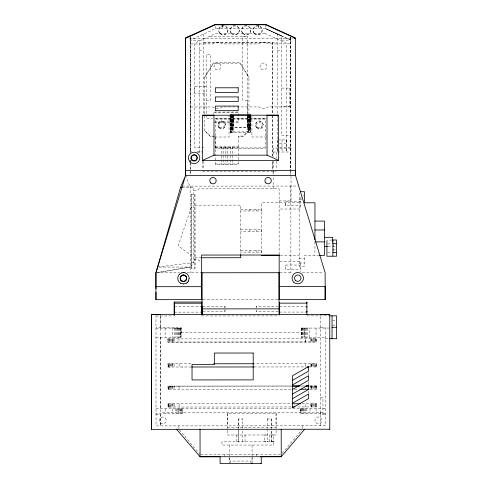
<?xml version="1.0" encoding="UTF-8"?>
<svg xmlns="http://www.w3.org/2000/svg" width="488" height="488" viewBox="0 0 488 488"><rect width="100%" height="100%" fill="white"/><g stroke="black" fill="none" stroke-linecap="round" stroke-linejoin="round"><path stroke-width="0.37" stroke-dasharray="2.44 1.83" d="M300.279 265.655L300.279 265.033L285.419 265.045L285.419 269.272L300.285 269.266L300.285 268.644M300.279 202.197L300.285 201.581L285.419 201.587L285.419 205.82L300.285 205.808L300.285 205.192M202.874 311.527L224.98 311.515L224.98 310.197M202.874 306.269L224.974 306.257L224.974 307.568M278.27 311.484L256.163 311.496L256.169 310.728M278.27 306.226L256.163 306.238L256.163 307.007M285.419 205.82L285.419 201.587M285.419 269.272L285.419 268.65M191.284 207.449L178.15 245.757L191.314 255.468M204.57 77.574L213.482 63.165L240.004 63.147L248.935 77.549M182.067 187.264L193.803 187.252L193.84 262.489L190.198 267.058L157.392 272.548L190.198 267.058L158.411 267.076M282.204 453.267L301.901 429.824M248.959 130.351L243.25 136.073L238.376 136.073L238.4 164.334L215.214 164.346L215.19 136.091L210.322 136.097L204.6 130.381M273.17 188.807L273.176 175.961M199.25 152.165L199.183 40.181L190.161 40.181L215.196 28.737L265.716 28.707L265.716 24.766M215.184 28.737L215.178 24.796M203.642 42.901L272.713 42.852L272.761 113.741L272.713 42.852M202.575 171.66L276.22 171.617M191.266 194.413L191.32 268.498L194.98 268.498L194.938 194.407L191.266 194.413L191.32 268.498M167.854 338.892L316.486 338.794L316.474 342.003L167.841 342.1L167.854 338.892L168.128 342.1M191.241 367L167.976 367.025L167.994 363.816L191.65 363.798M167.976 367.025L168.714 367.019L168.708 363.816M167.988 386.118L291.867 386.032L167.988 386.118L167.988 389.32L291.867 389.229M316.486 338.794L316.175 338.8L316.2 341.996L167.841 342.1M167.988 389.32L168.299 389.314L168.299 386.112M168 403.838L291.879 403.753M168.018 403.832L168 407.041L291.879 406.955M308.953 366.933L316.627 366.921L316.627 363.719L254.096 363.767M178.876 425.896L178.901 429.318M316.59 386.02L316.328 389.223M316.62 389.223L308.965 389.229M320.634 397.244L322.94 397.238L322.946 414.385L322.934 412.592L160.576 412.695M302.005 403.753L316.651 403.735L316.633 406.943L295.691 406.949M302.377 425.817L302.377 429.251M320.671 425.81L320.604 315.175M157.654 267.076L193.846 262.483M276.074 413.263L276.086 434.985L227.323 435.009L227.292 413.287L276.074 413.263L276.074 425.835M250.112 127.569L250.216 115.589M267.741 418.978L267.137 418.978L271.273 418.972L271.273 428.116M264.649 441.841L265.972 441.841L264.63 441.847L264.649 434.979L265.972 434.985L265.24 434.985M267.162 428.879L267.149 441.841L267.747 441.841M270.663 441.841L271.261 441.841L271.273 428.879M273.64 441.835L221.942 441.853L221.942 445.05L273.792 445.05L273.792 441.853L272.438 441.841L273.78 441.841L273.64 434.979M239.157 418.991L238.559 418.991L238.571 428.135L238.626 418.991L242.67 418.991L242.689 428.135M238.65 441.853L238.559 428.903L238.583 441.853L239.169 441.86M247.337 127.569L247.343 36.203L242.737 36.21L242.774 100.357L247.361 100.351L247.361 118.639M250.082 127.209L230.775 127.222M230.196 114.875L230.214 132.266L230.36 115.235M250.771 114.863L250.789 132.254L250.619 114.863M249.929 209.242L249.929 210.956M256.115 209.236L256.115 210.956M249.941 229.708L249.941 231.422M256.237 229.702L256.127 231.422M249.954 250.399L249.954 252.119M256.139 250.399L256.139 252.113M181.06 328.137L180.877 337.281L181.06 328.137L174.271 328.137L174.265 327.381M178.059 328.137L178.157 337.287M181.066 337.281L181.127 327.375L155.977 327.387M304.25 337.208L304.146 328.064L304.518 328.064M309.551 337.208L309.636 328.058L309.27 328.064M178.986 338.892L178.986 342.094M311.631 338.8L311.509 342.003M172.825 342.088L172.715 338.885M305.342 342.003L305.342 338.8L305.451 342.003M172.831 363.816L172.837 367.019L173.277 367.013M179.139 363.81L179.12 367.019L178.718 367.013M305.586 363.725L305.464 366.933M311.637 363.731L311.765 366.921L311.344 366.921M169.116 367.025L170.056 367.019M182.854 367.006L181.939 367.006M315.23 366.927L314.565 366.921M316.578 366.927L315.913 366.921L315.907 363.719M172.972 386.106L172.85 389.314M179.029 386.112L179.157 389.308M311.655 386.02L311.783 389.217M172.984 403.832L172.984 407.029M179.041 403.832L179.169 407.029M305.61 406.943L305.5 403.741M311.667 406.943L311.789 403.741L311.777 406.943M315.51 406.937L314.571 406.943M172.258 408.749L172.258 413.318M178.547 408.743L178.553 413.318L178.657 408.743M303.847 408.67L303.817 413.245M310.032 408.663L310.032 413.238M182.256 413.312L182.317 408.743L182.317 413.312L156.02 413.33M242.072 418.991L242.396 418.991M270.98 418.978L270.651 418.972M236.216 434.997L236.222 441.86M245.055 434.991L245.055 441.853M242.408 441.86L242.676 428.903M271.206 441.835L271.261 428.885M256.102 454.432L256.651 454.432L256.651 456.719M264.728 33.282L216.178 33.312L194.724 43.127L194.785 147.596L203.703 147.589M209.797 36.234L247.343 36.203M189.265 38.326L292.41 38.265M281.631 40.132L290.775 40.126L265.716 28.707L281.625 36.002L281.686 135.536L290.83 135.53M203.655 42.413L277.288 42.371M190.741 43.957L212.841 43.944L213.774 43.225A7.43 7.43 0 0 1 221.21 43.218L222.144 43.938L258.799 43.914L259.738 43.194A7.43 7.43 0 0 1 267.168 43.188L268.107 43.908L290.207 43.896M199.189 50.813L203.661 50.807M277.288 50.764L281.637 50.764M206.18 86.663L194.749 86.675L194.755 93.464L206.186 93.458M281.655 88.09L290.799 88.084M206.192 100.382L210.767 100.376L210.737 54.644L206.162 54.644L206.198 118.669L212.75 118.669M290.531 106.378L281.668 106.378M190.778 106.97L212.878 106.957L213.817 107.677A7.43 7.43 0 0 0 221.247 107.671L222.186 106.951L258.841 106.933L259.775 107.653A7.43 7.43 0 0 0 267.211 107.647L268.144 106.927L290.244 106.915M213.762 112.399L238.364 112.38M214.958 118.669L266.796 118.639M215.745 119.127L265.246 119.096M214.506 121.908L238.364 121.896M214.513 122.268L238.37 122.256L238.357 112.02L213.756 112.039L213.756 114.32M250.228 127.569L230.781 127.582L230.873 115.601M231.556 131.906L230.208 131.906L250.783 131.894L250.381 131.894M230.214 132.266L250.789 132.254M215.196 136.451L210.328 136.451L204.606 130.741L204.564 77.214L213.476 62.806L239.998 62.787L248.929 77.189L248.965 130.711L243.256 136.433L238.382 136.433M214.952 137.018L229.073 137.012L229.061 115.229M266.802 136.988L251.936 137L251.93 115.9M278.215 139.891L286.602 139.885L286.608 152.006M279.563 143.545L286.255 143.539L286.194 43.072L264.728 33.282M215.196 146.839L238.382 146.821M215.208 147.199L238.394 147.181M279.581 147.663L290.83 147.65M215.757 147.925L265.259 147.894M290.83 148.108L273.219 148.12L273.225 156.575M190.216 151.713L191.717 151.713M196.963 151.713L202.209 151.707M190.979 152.171L190.228 152.171L190.149 37.558M273.225 152.018L290.842 152M197.481 152.171L202.575 152.158M215.208 163.986L238.394 163.974M182.347 186.117L298.015 186.05M193.797 190.576L197.231 190.57L198.958 188.844L279.13 188.795L279.154 254.254M302.926 195.163L304.427 195.163M301.657 197.921L300.266 197.921L300.272 209.004L279.136 209.023M299.168 199.647L302.176 199.647M279.124 200.928L291.025 200.916L291.013 175.948M299.168 202.788L261.44 202.788L261.44 254.62M194.932 205.161L240.675 205.131L240.694 254.675M240.669 209.248L261.714 209.236L261.708 210.95L240.669 210.962M240.682 229.714L261.727 229.702L261.721 231.416L240.682 231.428M332.09 239.992L326.917 240.273M327.68 243.884L331.492 243.884M332.859 246.349L335.787 246.349M328.18 246.464L331.919 246.464M332.859 249.874L335.787 249.874M240.694 250.405L261.739 250.393L261.733 252.113L240.694 252.125M327.68 252.345L331.492 252.345M280.307 255.383L299.168 255.383M319.329 255.383L304.427 255.383L304.427 266.472L299.168 266.472L299.168 191.699M194.962 257.755L201.062 257.749M299.168 258.524L304.427 258.524M193.846 259.171L197.274 259.165L200.708 261.91M279.917 261.617L300.279 261.605L300.272 271.975M299.168 263.008L304.427 263.008M156.703 272.798L179.541 272.78M187.154 272.78L202.093 272.768M279.752 272.725L292.428 272.713M302.322 272.713L323.648 272.694M202.868 299.638L278.264 299.589M174.259 306.415L201.025 306.403M279.374 306.354L306.141 306.336M174.259 312.131L201.025 312.119M279.374 312.07L306.141 312.058M155.965 315.956L173.502 315.943M201.776 315.925L279.38 315.882M306.885 315.864L328.997 315.852M332.493 320.311L335.421 320.311M332.493 325.112L335.421 325.112M320.61 327.594L325.185 327.594L325.246 425.804M155.971 328.15L180.871 328.137M301.175 328.064L329.76 328.046M173.033 328.143L172.667 328.143L172.673 337.287L173.039 337.287M181.133 332.712L301.181 332.639M155.977 337.3L181.133 337.281M301.236 328.064L301.181 337.214L325.191 337.202M325.191 338.721L329.772 338.715M167.976 363.822L168.269 367.025M311.643 366.927L311.747 363.725M254.096 366.97L305.927 366.927M316.639 386.014L308.983 386.02L316.328 386.02M294.49 389.235L298.333 389.235M316.651 403.735L316.364 406.937L315.919 406.943L315.937 403.735M168 407.041L168.72 407.041L168.738 403.832L168.72 407.041M169.379 407.041L170.062 407.041L170.019 403.832M172.965 407.035L173.283 407.035M156.02 408.755L325.228 408.657M325.24 413.232L300.083 413.245L300.144 408.67M156.02 414.483L160.595 414.483L160.601 425.902L160.515 315.309L160.546 328.15M325.234 414.385L320.653 414.391L320.647 412.598M325.246 425.804L156.032 425.908L155.971 315.956M227.304 427.323L276.068 427.299M200.806 454.468L280.496 454.413M267.229 418.972L267.143 428.122M271.255 418.978L271.261 428.122M281.625 36.002L265.716 28.707L290.763 40.126M179.364 429.897L200.049 454.468M185.641 175.259L190.149 187.258M285.419 265.045L285.419 265.661M256.163 306.238L256.163 308.184M256.163 311.496L256.163 310.179M224.974 306.257L224.98 308.202M224.98 311.515L224.98 309.563M190.662 171.441L190.674 174.49L190.668 163.114M316.334 363.719L316.334 366.921M316.346 386.014L316.352 389.217M316.035 328.058L316.041 337.202M316.084 408.663L316.084 413.238M315.925 386.014L315.925 389.217M315.773 338.794L315.773 341.996M315.333 363.719L315.34 366.921M315.352 386.014L315.352 389.217M315.364 403.735L315.364 406.937M315.199 338.794L315.199 341.996M314.626 363.719L314.626 366.921M314.638 386.014L314.644 389.217M314.65 403.735L314.656 406.937M314.492 338.794L314.492 341.996M313.796 363.719L313.796 366.921M313.808 386.014L313.815 389.217M313.821 403.735L313.827 406.937M313.662 338.794L313.662 341.996M312.869 363.719L312.869 366.921M312.881 386.014L312.881 389.217M312.893 403.735L312.893 406.937M312.729 338.794L312.735 341.996M311.863 363.719L311.863 366.921M311.875 386.014L311.875 389.217M311.887 403.735L311.887 406.937M311.722 338.794L311.728 341.996M311.759 386.02L311.765 389.223M310.496 363.725L310.472 366.933M310.508 386.014L310.49 389.223M310.521 403.741L310.502 406.949M310.362 338.8L310.337 342.009M308.611 372.643L308.611 374.93M308.617 381.793L308.617 384.08M308.623 390.937L308.623 393.224M307.641 328.064L307.647 337.208M306.696 328.064L306.702 337.208M306.549 408.67L306.549 413.245M305.781 328.064L305.787 337.208M305.598 408.67L305.604 413.245M305.494 387.942L305.476 389.229M304.909 328.064L304.915 337.208M304.683 408.67L304.683 413.245M304.097 328.064L304.103 337.214M303.365 328.064L303.371 337.214M302.999 408.67L303.005 413.245M302.719 328.064L302.725 337.214M302.176 328.064L302.182 337.214M302.267 408.67L302.273 413.245M301.743 328.064L301.749 337.214M301.627 408.67L301.627 413.245M301.431 328.064L301.438 337.214M301.084 408.67L301.084 413.245M300.651 408.67L300.651 413.245M300.334 408.67L300.34 413.245M290.763 37.497L290.854 175.564M290.848 186.05L290.903 272.719M290.323 37.137L290.403 170.623M290.403 171.386L290.409 174.429M290.207 37.094L290.287 170.617M289.451 88.084L289.463 106.378M286.48 139.885L286.486 152.006M282.021 139.891L282.027 152.012M277.452 139.891L277.459 152.012M277.282 33.971L277.349 152.116L276.208 152.116L276.208 158.118M276.214 161.113L276.22 169.366M273.231 161.01L273.237 169.489M273.243 170.245L273.237 174.808M273.134 171.617L273.121 175.57M272.786 156.422L272.761 114.503L272.774 156.428M272.792 160.997L272.798 169.379L272.78 161.003M269.217 434.979L269.205 441.847M258.86 25.425L258.86 28.713M258.402 24.827L258.402 28.713M252.082 456.719L252.082 462.057M250.368 114.863L250.338 132.254M249.96 114.863L249.911 132.254M249.862 115.589L249.844 127.569M249.508 115.589L249.49 127.569M249.429 114.863L249.447 132.254M249.356 115.601L249.374 132.254M249.051 115.589L249.045 127.569M248.801 114.863L248.819 132.254M248.734 114.863L248.752 132.254M248.514 115.589L248.526 127.569M248.093 114.863L248.069 132.26M247.953 115.589L247.965 127.569L247.916 115.589M247.697 115.68L247.703 127.569M247.343 114.863L247.361 132.26M233.624 114.869L233.642 132.266M233.288 115.686L233.294 127.582M233.057 115.595L233.032 127.582M232.916 114.875L232.935 132.266M232.874 114.869L232.892 132.266M232.453 115.601L232.471 127.582M232.233 114.875L232.251 132.266M232.282 146.827L232.3 164.334M232.172 115.613L232.19 132.266M231.916 115.601L231.952 127.582M231.611 114.875L231.629 132.266M231.544 114.875L231.562 132.266M231.464 115.601L231.477 127.582M231.092 132.266L231.074 114.875L231.031 132.266M230.598 114.875L230.665 132.266M230.452 146.827L230.47 164.34M230.318 114.875L230.336 132.266M229.226 457.494L229.214 462.069M227.707 146.827L227.725 164.34M225.877 146.833L225.895 164.34M224.651 454.45L224.639 456.738M223.132 146.833L223.15 164.34M222.498 24.845L222.498 28.737M222.04 25.449L222.04 28.737M221.302 146.833L221.32 164.346M203.649 34.014L203.697 114.058M203.734 161.04L203.728 169.428M202.581 161.162L202.575 169.415M194.925 194.413L194.968 268.504M190.735 37.149L190.802 152.488M190.808 160.076L190.808 162.351M190.808 163.108L190.814 170.696M190.582 37.198L190.655 152.5M190.662 160.082L190.662 162.358M190.149 186.111L190.204 272.774M181.743 408.743L181.749 413.318M181.31 408.743L181.316 413.318M180.767 408.743L180.774 413.318M180.554 328.137L180.56 337.287M180.121 328.137L180.127 337.287M180.127 408.743L180.127 413.318M179.578 328.137L179.584 337.287M179.389 408.743L179.395 413.318M178.931 328.137L178.937 337.287M177.711 408.743L177.711 413.318M177.388 328.137L177.394 337.287M176.79 408.743L176.796 413.318M176.516 328.143L176.522 337.287M175.845 408.743L175.845 413.318M175.601 328.143L175.607 337.287M174.655 328.143L174.655 337.287M174.124 363.81L174.106 367.019M174.137 386.106L174.118 389.314M174.149 403.826L174.131 407.035M173.99 338.885L173.99 342.088M173.966 338.892L173.966 342.094M172.758 363.81L172.74 367.019M172.776 386.106L172.752 389.314M172.789 403.826L172.764 407.035M172.624 338.885L172.606 342.094M171.752 363.81L171.733 367.019M171.77 386.106L171.745 389.314M171.782 403.832L171.758 407.041M171.617 338.885L171.599 342.1M170.824 363.816L170.806 367.025M170.837 386.106L170.818 389.314M170.849 403.832L170.831 407.041M170.69 338.892L170.666 342.1M169.995 363.816L169.976 367.025M170.007 386.112L169.989 389.32M169.861 338.892L169.836 342.1M169.281 363.816L169.263 367.025M169.299 386.112L169.281 389.32M169.312 403.832L169.293 407.041M169.147 338.892L169.129 342.1M168.689 363.822L168.689 367.025M168.574 338.892L168.555 342.1M168.311 403.832L168.293 407.041M165.115 328.15L165.121 337.293M165.164 408.755L165.17 413.324M160.552 337.293L160.595 408.755M333.774 244.445L333.774 251.1M314.949 241.889L314.949 255.383M252.052 445.05L252.052 463.344M250.911 462.581L250.911 461.062L230.33 461.062L230.33 463.344M229.183 445.05L229.183 463.344M227.31 413.287L227.316 425.865M273.774 434.979L272.438 434.985L273.774 434.979M265.24 118.737L215.733 118.767L215.763 148.285L265.271 148.254L265.24 118.737M305.201 386.02L300.608 386.02L305.207 386.02M168.726 389.314L168.726 386.112L168.708 389.32M261.031 68.845A3.428 3.428 0 0 0 266.765 67.307A3.428 3.428 0 0 0 262.562 63.105A3.428 3.428 0 0 0 261.031 68.845M215.068 68.875A3.428 3.428 0 0 0 220.802 67.332A3.428 3.428 0 0 0 216.599 63.135A3.428 3.428 0 0 0 215.068 68.875M242.933 33.367A4.575 4.575 0 0 0 250.588 31.311A4.575 4.575 0 0 0 244.982 25.711A4.575 4.575 0 0 0 242.933 33.367M254.37 33.355A4.575 4.575 0 0 0 262.019 31.305A4.575 4.575 0 0 0 256.413 25.705A4.575 4.575 0 0 0 254.37 33.355M231.501 33.373A4.575 4.575 0 0 0 239.15 31.317A4.575 4.575 0 0 0 233.551 25.718A4.575 4.575 0 0 0 231.501 33.373M220.07 33.379A4.575 4.575 0 0 0 227.719 31.323A4.575 4.575 0 0 0 222.113 25.724A4.575 4.575 0 0 0 220.07 33.379M218.959 127.38A3.776 3.776 0 0 0 225.273 125.684A3.776 3.776 0 0 0 220.649 121.067A3.776 3.776 0 0 0 218.959 127.38M256.694 127.356A3.776 3.776 0 0 0 263.001 125.66A3.776 3.776 0 0 0 258.378 121.042A3.776 3.776 0 0 0 256.694 127.356M257.426 127.045A2.745 2.745 0 0 0 262.013 125.812A2.745 2.745 0 0 0 258.652 122.451A2.745 2.745 0 0 0 257.426 127.045M219.698 127.063A2.745 2.745 0 0 0 224.285 125.831A2.745 2.745 0 0 0 220.924 122.476A2.745 2.745 0 0 0 219.698 127.063M315.956 422.803A3.428 3.428 0 0 0 321.696 421.266A3.428 3.428 0 0 0 317.493 417.063A3.428 3.428 0 0 0 315.956 422.803M160.467 422.895A3.428 3.428 0 0 0 166.207 421.358A3.428 3.428 0 0 0 162.004 417.155A3.428 3.428 0 0 0 160.467 422.895M218.972 127.74A3.776 3.776 0 0 0 225.279 126.044A3.776 3.776 0 0 0 220.655 121.427A3.776 3.776 0 0 0 218.972 127.74M256.7 127.716A3.776 3.776 0 0 0 263.008 126.02A3.776 3.776 0 0 0 258.384 121.402A3.776 3.776 0 0 0 256.7 127.716M242.951 33.721A4.575 4.575 0 0 0 250.6 31.671A4.575 4.575 0 0 0 244.994 26.071A4.575 4.575 0 0 0 242.951 33.721M254.382 33.715A4.575 4.575 0 0 0 262.032 31.665A4.575 4.575 0 0 0 256.432 26.065A4.575 4.575 0 0 0 254.382 33.715M231.519 33.733A4.575 4.575 0 0 0 239.169 31.677A4.575 4.575 0 0 0 233.563 26.078A4.575 4.575 0 0 0 231.519 33.733M220.082 33.739A4.575 4.575 0 0 0 227.737 31.683A4.575 4.575 0 0 0 222.131 26.084A4.575 4.575 0 0 0 220.082 33.739"/><path stroke-width="0.73" d="M174.259 312.033L174.259 311.295M174.259 306.513L174.259 307.257M174.253 302.066L174.259 315.193L174.253 302.066L201.764 302.054L201.776 315.181M201.77 312.021L201.77 311.277M201.77 306.494L201.77 307.239M202.111 311.442L202.111 310.758M202.111 306.36L202.111 308.221M279.032 313.564L279.008 272.725M279.374 314.382L279.374 302.139M306.885 311.673L306.885 312.052L306.885 311.216M306.885 306.433L306.885 307.178M201.764 302.054L201.764 303.2L174.253 303.213M295.441 175.558L185.66 175.619L185.574 37.966L190.582 35.679M155.922 288.676L155.91 272.798L180.597 187.264L185.66 175.253L155.946 272.798L155.959 299.662L202.105 299.638M189.143 278.27L188.374 281.137M179.383 274.238C176.772 276.745 177.382 281.491 180.572 283.229M187.465 282.32L188.38 281.131M179.377 274.244L181.871 272.786M186.282 283.229L187.471 282.314M292.611 380.28L308.611 371.118L308.611 366.549L292.605 375.705L292.623 407.718L308.63 398.562L308.623 393.987L292.623 403.143M292.611 384.849L308.611 375.693L308.617 380.268L292.617 389.424M292.617 393.999L308.617 384.843L308.623 389.412M292.617 398.568L308.623 389.412M185.574 37.972L215.184 24.43L265.716 24.4L295.338 37.905L295.423 175.558L295.417 170.355L185.654 170.428M202.569 160.406L213.988 155.196L267.04 155.166L278.483 160.357L278.459 115.198L202.538 115.241L202.569 160.406L278.483 160.357M295.405 175.192L325.148 272.7L325.173 299.565L279.026 299.589M186.288 283.223L183.421 283.998M160.54 314.54L151.371 314.553L151.439 429.349L329.821 429.233M185.66 175.619L185.593 38.326L215.196 24.79L265.728 24.76L295.35 38.265L293.88 38.265M329.796 429.239L329.754 314.443L151.371 314.553L151.463 429.336M176.613 429.324L200.068 456.75L281.222 456.707L304.646 429.257M320.585 314.455L329.754 314.443M181.865 272.792L183.421 272.56M230.318 114.875L250.619 114.863M230.324 115.235L232.239 115.235M250.777 115.217L249.899 115.223M260.525 456.719L281.247 456.701L281.204 429.269M251.692 463.582L252.082 463.582M260.525 463.576L261.233 463.576L261.239 456.713M202.538 115.241L213.97 115.241L213.988 155.196M278.459 115.198L267.015 115.211L267.04 155.166M180.597 187.264L182.067 187.264M300.675 191.699L304.427 191.699L304.427 202.788L314.949 202.788L314.949 239.797M314.949 221.082L324.435 221.082L324.435 255.383L319.329 255.383M314.949 229.97L324.435 229.97M324.435 237.314L332.67 237.314L332.67 241.889M332.828 239.992L336.519 239.992L336.519 256.231L326.917 256.231L326.917 241.084M315.675 241.889L324.435 241.889M332.859 243.695L336.519 243.695M324.435 246.464L327.43 246.464M332.859 252.528L336.519 252.528M279.16 255.017L201.648 255.065L201.696 299.638M261.44 255.383L279.551 255.383M201.062 257.749L240.706 257.725L240.706 254.675M201.556 272.768L279.545 272.725M279.16 254.76L279.173 286.56L325.148 286.535L325.173 299.565M155.94 286.7L201.672 286.676M279.368 303.152L306.879 303.139L306.879 301.993L306.885 314.37M279.032 308.855L202.111 308.898L202.117 313.9L202.093 272.768M329.754 315.852L336.616 315.846L336.629 338.715L329.766 338.721M332.035 327.289L336.61 327.283M213.72 363.792L253.742 363.761M191.65 367L253.742 366.964M307.031 366.933L308.971 366.921M299.486 386.026L292.227 386.026L299.473 386.032M306.391 386.026L308.983 386.02L305.915 386.026M299.821 389.235L308.989 389.217M292.214 403.759L300.62 403.747M292.214 406.962L294.502 406.955M261.239 463.57L220.082 463.594L220.076 456.738L200.068 456.75L200.031 429.318M183.427 283.992L180.566 283.235M183.415 272.566L184.976 272.78M184.97 272.792C187.392 273.439 189.112 275.793 189.137 278.282M332.041 315.852L332.053 338.715M279.173 286.56L279.197 299.589M155.959 292.202L155.959 299.662M332.859 240.273L332.859 255.95M181.164 275.952A3.203 3.203 0 0 1 186.44 277.117A3.203 3.203 0 0 1 183.153 281.399A3.203 3.203 0 0 1 180.658 276.611M238.193 87.785L215.33 87.797L215.33 92.372L238.199 92.354L238.193 87.785M238.199 96.929L215.336 96.941L215.336 101.516L238.205 101.504L238.199 96.929M238.205 106.079L215.342 106.091L215.342 110.666L238.211 110.648L238.205 106.079M253.193 353.025L214.317 353.05L214.323 364.481L192.028 364.493L192.04 379.932L253.211 379.896L253.193 353.025M295.502 280.411A3.203 3.203 0 0 0 300.858 278.971A3.203 3.203 0 0 0 296.936 275.049A3.203 3.203 0 0 0 295.502 280.411M265.85 182.902A3.203 3.203 0 0 0 271.206 181.463A3.203 3.203 0 0 0 267.278 177.547A3.203 3.203 0 0 0 265.85 182.902M210.724 182.939A3.203 3.203 0 0 0 216.08 181.499A3.203 3.203 0 0 0 212.158 177.577A3.203 3.203 0 0 0 210.724 182.939M191.845 160.149A3.203 3.203 0 0 0 197.201 158.716A3.203 3.203 0 0 0 193.272 154.794A3.203 3.203 0 0 0 191.845 160.149M190.064 161.931A5.716 5.716 0 0 0 199.629 159.362A5.716 5.716 0 0 0 192.626 152.366A5.716 5.716 0 0 0 190.064 161.931M181.17 280.545A3.203 3.203 0 0 0 186.526 279.106A3.203 3.203 0 0 0 182.603 275.183A3.203 3.203 0 0 0 181.164 280.539A3.203 3.203 0 0 0 186.52 279.099A3.203 3.203 0 0 0 182.597 275.183A3.203 3.203 0 0 0 181.17 280.545M293.709 282.192A5.716 5.716 0 0 0 303.274 279.624A5.716 5.716 0 0 0 296.265 272.627A5.716 5.716 0 0 0 293.709 282.192M192.101 159.905A2.861 2.861 0 0 0 196.877 158.618A2.861 2.861 0 0 0 193.376 155.123A2.861 2.861 0 0 0 192.101 159.905"/></g></svg>
